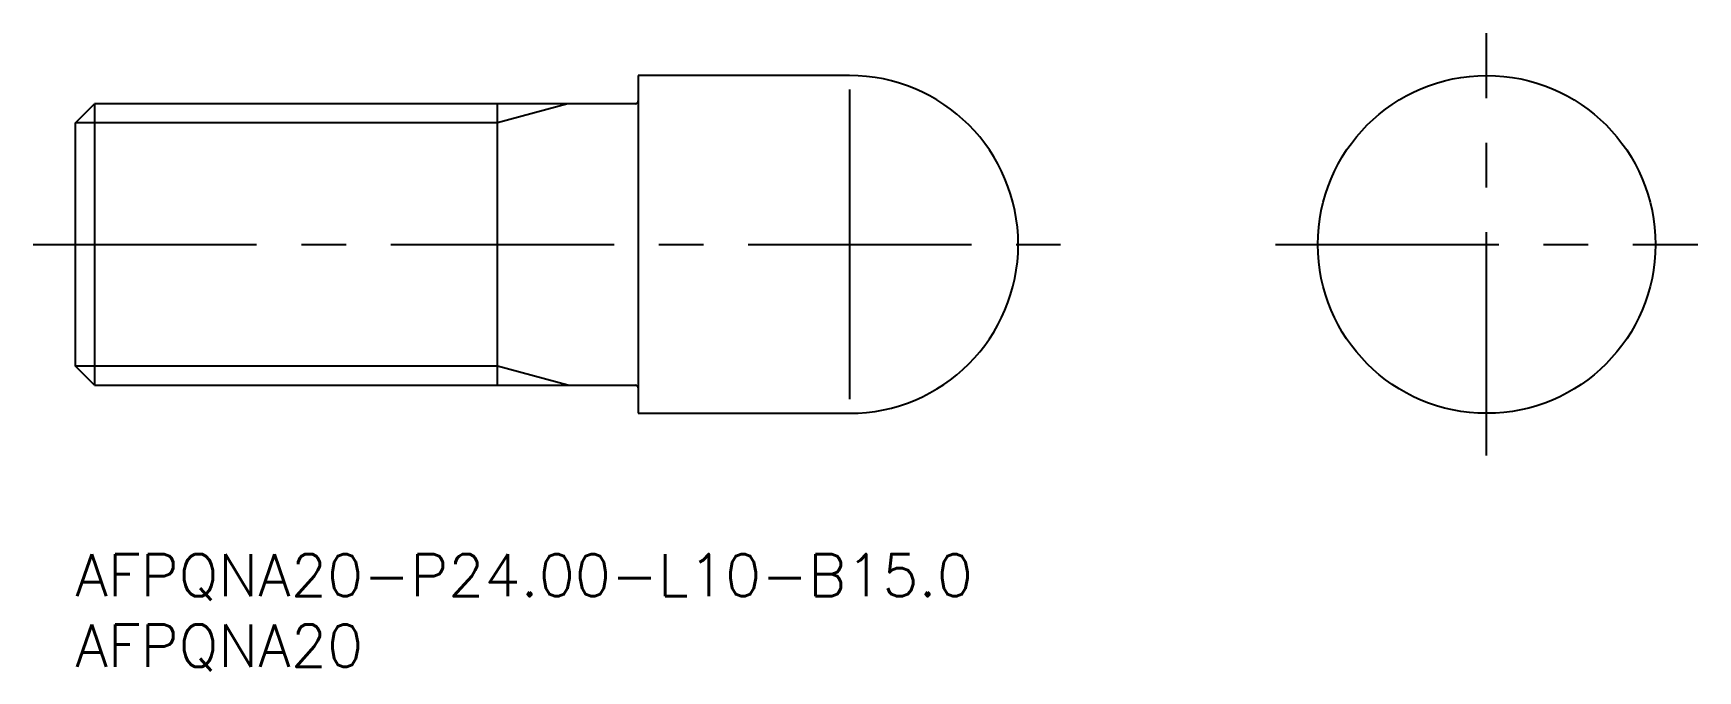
# Model space of a CAD drawing. Extents: x -3 to 115, y -8 to 37.
import ezdxf

# ---------------------------------------------------------------- set-up
doc = ezdxf.new("R2010")
doc.units = 0
doc.header["$LTSCALE"] = 0.5
doc.linetypes.add('CENTER', pattern=[50.8, 31.75, -6.35, 6.35, -6.35])
for name, color, linetype in [('MSM_CENTER', 1, 'CENTER'), ('MSM_CONTINUOUS', 7, 'CONTINUOUS'), ('MSM_NARROW', 5, 'CONTINUOUS'), ('MSM_PART_NUMBER', 7, 'CONTINUOUS')]:
    doc.layers.add(name, color=color, linetype=linetype)
doc.styles.get("Standard").update_dxf_attribs({"font": 'txt.shx', "height": 1, "bigfont": 'bigfont.shx'})

# ---------------------------------------------------------------- blocks, each defined once
blk = doc.blocks.new('*U10')
at = {"layer": 'MSM_PART_NUMBER'}
blk.add_text('AFPQNA20-P24.00-L10-B15.0', height=3, dxfattribs=at).set_placement((0, -3))
blk = doc.blocks.new('*U11')
at = {"layer": 'MSM_PART_NUMBER'}
blk.add_text('AFPQNA20', height=3, dxfattribs=at).set_placement((0, -8))

msp = doc.modelspace()

# ---------------------------------------------------------------- linework, layer by layer
at = {"layer": 'MSM_CENTER'}
for p, q in [((100.29, 7), (100.29, 37)), ((-3, 22), (70, 22)), ((85.29, 22), (115.29, 22))]:
    msp.add_line(p, q, dxfattribs=at)
at = {"layer": 'MSM_CONTINUOUS'}
for p, q in [((55, 34), (40, 34)), ((40, 34), (40, 10)), ((0, 30.65), (1.35, 32)), ((39.8, 32), (1.35, 32)), ((1.35, 32), (1.35, 12)), ((30, 12), (30, 32)), ((0, 13.35), (0, 30.65)), ((1.35, 12), (0, 13.35)), ((1.35, 12), (39.8, 12)), ((40, 10), (55, 10))]:
    msp.add_line(p, q, dxfattribs=at)
msp.add_circle((100.29, 22), 12, dxfattribs=at)
for centre, radius, start, end in [((55, 22), 12, 270, 90), ((39.8, 32.2), 0.2, 270, 0), ((39.8, 11.8), 0.2, 0, 90)]:
    msp.add_arc(centre, radius, start, end, dxfattribs=at)
at = {"layer": 'MSM_NARROW'}
for p, q in [((35, 32), (30, 30.65)), ((55, 33), (55, 11)), ((30, 30.65), (0, 30.65)), ((30, 13.35), (0, 13.35)), ((35, 12), (30, 13.35))]:
    msp.add_line(p, q, dxfattribs=at)

# ---------------------------------------------------------------- block references
at = {"layer": 'MSM_CONTINUOUS'}
for name in ['*U10', '*U11']:
    msp.add_blockref(name, (0, 0), dxfattribs=at)

doc.saveas('drawing.dxf')
